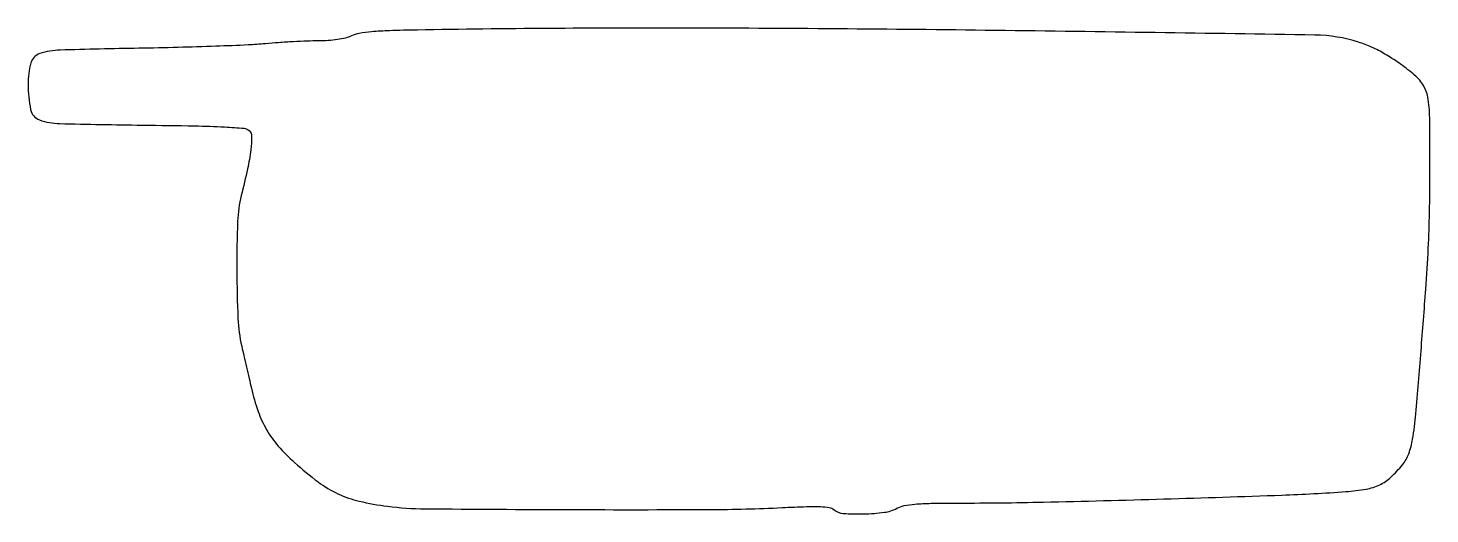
# Model space of a CAD drawing. Extents: x 0 to 443, y 1 to 154.
import ezdxf

# ---------------------------------------------------------------- set-up
doc = ezdxf.new("R2010")
doc.units = 0

msp = doc.modelspace()

# ---------------------------------------------------------------- linework, layer by layer
msp.add_lwpolyline([(123, 153.25952, 0.004057), (114.193394, 153.041639, 0.01414), (108.516768, 152.694212, 0.021152), (104.643335, 152.181101, 0.066693), (102.151329, 151.390559, -0.049692), (100.293821, 150.731241, -0.023211), (97.786135, 150.235012, -0.020886), (94.849448, 149.919051, -0.01644), (91.651329, 149.814962, 0.009257), (88.239109, 149.752947, 0.004291), (83.810078, 149.552316, 0.004249), (79.159743, 149.262004, 0.005902), (75, 148.917421, -0.012463), (69.535618, 148.536879, -0.002244), (59.346323, 148.127914, -0.002419), (47.405278, 147.760147, -0.002186), (35.051312, 147.493544, 0.002648), (10.166153, 146.933511, 0.071823), (3.696136, 145.814913, 0.254035), (0.888238, 142.852658, 0.06537), (0, 136.087731, 0.051084), (0.814817, 128.133351, 0.262101), (3.62248, 124.911621, 0.079747), (10.047893, 123.7282, 0.002648), (36.093218, 123.267611, -0.001696), (52.668873, 123.006062, -0.008142), (62.109515, 122.671227, -0.007908), (68.267758, 122.254594, -0.174386), (69.879272, 121.518118, -0.204257), (70.644041, 119.677839, -0.028087), (70.367232, 115.443069, -0.023064), (69.349727, 109.427233, -0.008483), (67.380253, 101.039901, 0.052926), (66.213562, 92.870238, 0.009653), (65.956646, 77.569391, 0.010039), (66.303159, 62.234898, 0.046443), (67.5, 53.455516, -0.00007), (68.187102, 50.496574, -0.00004), (69.01831, 46.913495, -0.00004), (69.855406, 43.302443, -0.000065), (70.562333, 40.25, 0.028006), (72.692477, 32.93725, 0.046812), (75.378926, 27.125681, 0.047771), (79.056842, 21.99589, 0.030603), (84.208849, 16.774201, 0.022148), (91.676575, 10.652888, 0.050923), (97.900015, 6.917365, 0.052788), (104.609723, 4.593942, 0.025421), (113.578881, 2.989186, 0.029671), (125.422415, 2.195776, 0.001052), (171.174545, 1.945823, 0.001875), (215.209945, 1.963002, 0.011123), (238.224607, 2.570399, -0.003818), (245.973577, 2.888246, -0.018544), (250.371612, 2.871867, -0.031375), (253.123966, 2.585873, -0.13238), (254.619288, 1.901, 0.15737), (257.528487, 0.737189, 0.022901), (263.981866, 0.591492, 0.025873), (270.525961, 1.082922, 0.092695), (274.5, 2.362715, -0.074821), (276.791814, 3.191639, -0.028496), (280.164095, 3.669311, -0.016898), (285.300046, 3.926022, -0.003861), (294, 3.999351, 0.005315), (320.756871, 4.302725, 0.001911), (358.833135, 5.284959, 0.001697), (396.073362, 6.514591, 0.009152), (416.299231, 7.622123, 0.024356), (422.700517, 8.405087, 0.067939), (427.006214, 9.765733, 0.076256), (430.503602, 12.127569, 0.036799), (434.201151, 16.088272, 0.080116), (436.186834, 19.57577, 0.048987), (437.405988, 24.162227, 0.018731), (438.40347, 32.135576, 0.001723), (440.067058, 52, 0.0018), (441.562169, 71.504225, 0.005872), (442.353711, 84.429763, 0.007414), (442.743387, 95.69064, 0.004518), (442.886171, 109, 0.003502), (442.797992, 125.60224, 0.039845), (442.196179, 132.127869, 0.101393), (440.668066, 136.024799, 0.079005), (437.61524, 139.412276, 0.016419), (433.042197, 142.865654, 0.022022), (428.669104, 145.668192, 0.024205), (424.454121, 147.8491, 0.030548), (420.358016, 149.428441, 0.072928), (406.557751, 151.674367, 0.000712), (305.524103, 153.119991, 0.002708), (205.916119, 153.863703, 0.004668)], format="xyb", close=True)

doc.saveas('drawing.dxf')
